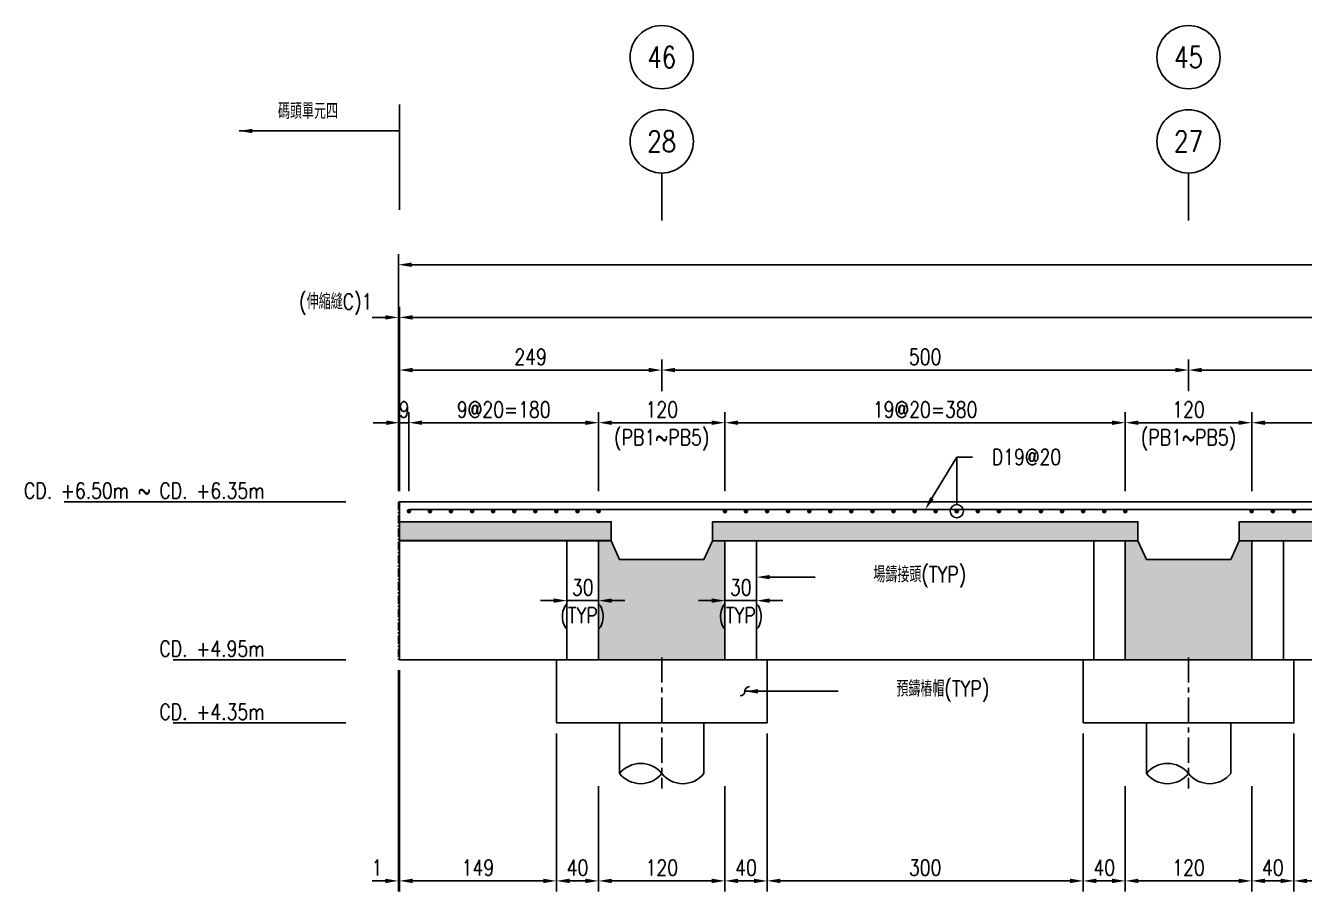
# Model space of a CAD drawing. Extents: x -791 to 13121, y -31587 to 2944.
# Drawn here: x 7873 to 9087, y -15995 to -15173 of the extents above; entities that cross this region are included whole.
import ezdxf
from ezdxf import colors
from ezdxf.entities.mleader import LeaderData, LeaderLine
from ezdxf.enums import TextEntityAlignment as Align
from ezdxf.math import Vec2, Vec3

# ---------------------------------------------------------------- set-up
doc = ezdxf.new("R2010")
doc.units = 0
doc.header["$LTSCALE"] = 0.05
doc.linetypes.add('CENTER', pattern=[50.8, 31.75, -6.35, 6.35, -6.35])
doc.layers.get('0').update_dxf_attribs({"linetype": 'CONTINUOUS'})
doc.layers.get('Defpoints').update_dxf_attribs({"linetype": 'CONTINUOUS'})
for name, color, linetype in [('HB_0', 7, 'CONTINUOUS'), ('HB_DIM', 1, 'CONTINUOUS'), ('HB_ReBar', 3, 'CONTINUOUS'), ('HB_SYMBOLS', 7, 'CONTINUOUS'), ('底圖', 7, 'CONTINUOUS'), ('預鑄梁', 4, 'CONTINUOUS'), ('預鑄版_HATCH', 253, 'CONTINUOUS')]:
    doc.layers.add(name, color=color, linetype=linetype)
doc.styles.get("Standard").update_dxf_attribs({"font": 'ROMANS.shx', "width": 0.8, "bigfont": 'lchinap.shx'})
doc.dimstyles.new('50cm', dxfattribs={"dimscale": 5, "dimtxt": 3, "dimasz": 2.5, "dimexe": 2, "dimexo": 2, "dimgap": 1, "dimtad": 1, "dimdsep": 46, "dimtxsty": 'Standard', "dimcen": 0, "dimclrt": 2, "dimadec": 0, "dimazin": 0, "dimtfac": 1, "dimtix": 1, "dimtmove": 2, "dimatfit": 3, "dimfxl": 0, "dimtolj": 1, "dimtzin": 0, "dimarcsym": 0})

# ---------------------------------------------------------------- blocks, each defined once
blk = doc.blocks.new('_None')
blk = doc.blocks.new('*D2001')
at = {"layer": 'Defpoints', "color": 0}
for p in [(0, 325), (-1999, 150), (0, 150)]:
    blk.add_point(p, dxfattribs=at)
at = {"layer": 'HB_DIM', "color": 0, "lineweight": -2}
for p, q in [((-1999, 160), (-1999, 335)), ((-1986.5, 325), (-12.5, 325))]:
    blk.add_line(p, q, dxfattribs=at)
at = {"layer": 'HB_DIM', "color": 0}
for points in [[(-1986.5, 327.1), (-1986.5, 322.9), (-1999, 325)], [(-12.5, 327.1), (-12.5, 322.9), (0, 325)]]:
    blk.add_solid(points, dxfattribs=at)
at = {"layer": 'HB_DIM', "color": 2, "insert": (-770, 337.5), "char_height": 15, "attachment_point": 5}
blk.add_mtext('\\A1;4498', dxfattribs=at)
blk = doc.blocks.new('*D2002')
at = {"layer": 'Defpoints', "color": 0}
for p in [(0, 375), (-2000, 150), (0, 150)]:
    blk.add_point(p, dxfattribs=at)
at = {"layer": 'HB_DIM', "color": 0, "lineweight": -2}
for p, q in [((-2000, 160), (-2000, 385)), ((-1987.5, 375), (-12.5, 375))]:
    blk.add_line(p, q, dxfattribs=at)
at = {"layer": 'HB_DIM', "color": 0}
for points in [[(-1987.5, 377.1), (-1987.5, 372.9), (-2000, 375)], [(-12.5, 377.1), (-12.5, 372.9), (0, 375)]]:
    blk.add_solid(points, dxfattribs=at)
at = {"layer": 'HB_DIM', "color": 2, "insert": (-769.5, 387.5), "char_height": 15, "attachment_point": 5}
blk.add_mtext('\\A1;4500', dxfattribs=at)
blk = doc.blocks.new('*D2003')
at = {"layer": 'Defpoints', "color": 0}
for p in [(-2000, 325), (-2000, 150), (-1999, 150)]:
    blk.add_point(p, dxfattribs=at)
at = {"layer": 'HB_DIM', "color": 0, "lineweight": -2}
for p, q in [((-2000, 160), (-2000, 335)), ((-1999, 160), (-1999, 335)), ((-2012.5, 325), (-2025, 325)), ((-1999, 325), (-2000, 325)), ((-1986.5, 325), (-1974, 325))]:
    blk.add_line(p, q, dxfattribs=at)
at = {"layer": 'HB_DIM', "color": 0}
for points in [[(-2012.5, 327.1), (-2012.5, 322.9), (-2000, 325)], [(-1986.5, 327.1), (-1986.5, 322.9), (-1999, 325)]]:
    blk.add_solid(points, dxfattribs=at)
at = {"layer": 'HB_DIM', "color": 2, "insert": (-2059.4, 337.5), "char_height": 15, "attachment_point": 5}
blk.add_mtext('\\A1;(伸縮縫C)1', dxfattribs=at)
blk = doc.blocks.new('*D2004')
at = {"layer": 'Defpoints', "color": 0}
for p in [(-1810, 225), (-1990, 150), (-1810, 150)]:
    blk.add_point(p, dxfattribs=at)
at = {"layer": 'HB_DIM', "color": 0, "lineweight": -2}
for p, q in [((-1990, 160), (-1990, 235)), ((-1810, 160), (-1810, 235)), ((-1977.5, 225), (-1822.5, 225))]:
    blk.add_line(p, q, dxfattribs=at)
at = {"layer": 'HB_DIM', "color": 0}
for points in [[(-1977.5, 227.1), (-1977.5, 222.9), (-1990, 225)], [(-1822.5, 227.1), (-1822.5, 222.9), (-1810, 225)]]:
    blk.add_solid(points, dxfattribs=at)
at = {"layer": 'HB_DIM', "color": 2, "insert": (-1900, 237.5), "char_height": 15, "attachment_point": 5}
blk.add_mtext('\\A1;9@20=180', dxfattribs=at)
blk = doc.blocks.new('預鑄樁帽2x2')
at = {"layer": 'HB_0'}
blk.add_lwpolyline([(-100, 0), (100, 0), (100, 60), (-100, 60)], close=True, dxfattribs=at)
blk = doc.blocks.new('PB2')
at = {"layer": 'HB_0'}
h = blk.add_hatch(color=253, dxfattribs=at)
h.dxf.hatch_style = 1
h.paths.add_polyline_path([(0, 0), (0, 113), (12, 113), (20, 95), (100, 95), (108, 113), (120, 113), (120, 0)])
at = {"layer": '預鑄梁'}
blk.add_lwpolyline([(0, 0), (0, 113), (12, 113), (20, 95), (100, 95), (108, 113), (120, 113), (120, 0), (0, 0)], dxfattribs=at)
blk = doc.blocks.new('PS57')
at = {"layer": '預鑄版_HATCH', "linetype": 'Continuous'}
h = blk.add_hatch(color=256, dxfattribs=at)
h.dxf.hatch_style = 2
h.paths.add_polyline_path([(0, 18), (404, 18), (404, 0), (0, 0)])
at = {"layer": 'HB_0', "color": 7, "linetype": 'Continuous'}
blk.add_lwpolyline([(0, 18), (404, 18), (404, 0), (0, 0)], close=True, dxfattribs=at)
blk = doc.blocks.new('gr_t')
at = {"layer": 'HB_SYMBOLS', "color": 4, "linetype": 'Continuous'}
blk.add_line((0, -6), (0, -15), dxfattribs=at)
blk.add_circle((0, 0), 6, dxfattribs=at)
at = {"layer": 'HB_SYMBOLS', "color": 4, "linetype": 'Continuous', "width": 0.8}
blk.add_attdef('A', text='', height=4.5, dxfattribs=at).set_placement((0, 0), align=Align.MIDDLE)
blk = doc.blocks.new('*D2006')
at = {"layer": 'Defpoints', "color": 0}
for p in [(-810, 225), (-1190, 150), (-810, 150)]:
    blk.add_point(p, dxfattribs=at)
at = {"layer": 'HB_DIM', "color": 0, "lineweight": -2}
for p, q in [((-1190, 160), (-1190, 235)), ((-810, 160), (-810, 235)), ((-1177.5, 225), (-822.5, 225))]:
    blk.add_line(p, q, dxfattribs=at)
at = {"layer": 'HB_DIM', "color": 0}
for points in [[(-1177.5, 227.1), (-1177.5, 222.9), (-1190, 225)], [(-822.5, 227.1), (-822.5, 222.9), (-810, 225)]]:
    blk.add_solid(points, dxfattribs=at)
at = {"layer": 'HB_DIM', "color": 2, "insert": (-1000, 237.5), "char_height": 15, "attachment_point": 5}
blk.add_mtext('\\A1;19@20=380', dxfattribs=at)
blk = doc.blocks.new('*D2007')
at = {"layer": 'Defpoints', "color": 0}
for p in [(-1310, 225), (-1690, 150), (-1310, 150)]:
    blk.add_point(p, dxfattribs=at)
at = {"layer": 'HB_DIM', "color": 0, "lineweight": -2}
for p, q in [((-1690, 160), (-1690, 235)), ((-1310, 160), (-1310, 235)), ((-1677.5, 225), (-1322.5, 225))]:
    blk.add_line(p, q, dxfattribs=at)
at = {"layer": 'HB_DIM', "color": 0}
for points in [[(-1677.5, 227.1), (-1677.5, 222.9), (-1690, 225)], [(-1322.5, 227.1), (-1322.5, 222.9), (-1310, 225)]]:
    blk.add_solid(points, dxfattribs=at)
at = {"layer": 'HB_DIM', "color": 2, "insert": (-1500, 237.5), "char_height": 15, "attachment_point": 5}
blk.add_mtext('\\A1;19@20=380', dxfattribs=at)
blk = doc.blocks.new('*D2008')
at = {"layer": 'Defpoints', "color": 0}
for p in [(-1999, 225), (-1999, 150), (-1990, 150)]:
    blk.add_point(p, dxfattribs=at)
at = {"layer": 'HB_DIM', "color": 0, "lineweight": -2}
for p, q in [((-1999, 160), (-1999, 235)), ((-1990, 160), (-1990, 235)), ((-2011.5, 225), (-2024, 225)), ((-1990, 225), (-1999, 225)), ((-1977.5, 225), (-1965, 225))]:
    blk.add_line(p, q, dxfattribs=at)
at = {"layer": 'HB_DIM', "color": 0}
for points in [[(-2011.5, 227.1), (-2011.5, 222.9), (-1999, 225)], [(-1977.5, 227.1), (-1977.5, 222.9), (-1990, 225)]]:
    blk.add_solid(points, dxfattribs=at)
at = {"layer": 'HB_DIM', "color": 2, "insert": (-1994.5, 237.5), "char_height": 15, "attachment_point": 5}
blk.add_mtext('\\A1;9', dxfattribs=at)
blk = doc.blocks.new('PS7a')
at = {"layer": '預鑄版_HATCH', "linetype": 'Continuous'}
h = blk.add_hatch(color=256, dxfattribs=at)
h.dxf.hatch_style = 2
h.paths.add_polyline_path([(23601.6, 1829.4), (23802.6, 1829.4), (23802.6, 1811.4), (23601.6, 1811.4)])
at = {"layer": 'HB_0', "color": 7, "linetype": 'Continuous'}
blk.add_lwpolyline([(23601.6, 1829.4), (23802.6, 1829.4), (23802.6, 1811.4), (23601.6, 1811.4)], close=True, dxfattribs=at)
blk = doc.blocks.new('ReBarPoint')
at = {"layer": 'HB_0'}
h = blk.add_hatch(color=0, dxfattribs=at)
h.dxf.hatch_style = 1
edge = h.paths.add_edge_path()
edge.add_arc((0, 0), 1.5, 0, 360)
at = {"layer": 'HB_ReBar', "color": 0}
blk.add_circle((0, 0), 1.5, dxfattribs=at)
blk = doc.blocks.new('*D2009')
at = {"layer": 'Defpoints', "color": 0}
for p in [(-1810, 56.1), (-1840, 0), (-1810, 0)]:
    blk.add_point(p, dxfattribs=at)
at = {"layer": 'HB_DIM', "color": 0, "lineweight": -2}
for p, q in [((-1840, 10), (-1840, 66.1)), ((-1810, 10), (-1810, 66.1)), ((-1852.5, 56.1), (-1865, 56.1)), ((-1840, 56.1), (-1810, 56.1)), ((-1797.5, 56.1), (-1785, 56.1))]:
    blk.add_line(p, q, dxfattribs=at)
at = {"layer": 'HB_DIM', "color": 0}
for points in [[(-1852.5, 58.2), (-1852.5, 54), (-1840, 56.1)], [(-1797.5, 58.2), (-1797.5, 54), (-1810, 56.1)]]:
    blk.add_solid(points, dxfattribs=at)
at = {"layer": 'HB_DIM', "color": 2, "char_height": 15, "attachment_point": 5}
for s, insert in [('\\A1;30', (-1825, 68.6)), ('\\A1;(TYP)', (-1825, 39.6))]:
    blk.add_mtext(s, dxfattribs=dict(at, insert=insert))
blk = doc.blocks.new('*D2010')
at = {"layer": 'Defpoints', "color": 0}
for p in [(-1660, 56.1), (-1660, 0), (-1690, 0)]:
    blk.add_point(p, dxfattribs=at)
at = {"layer": 'HB_DIM', "color": 0, "lineweight": -2}
for p, q in [((-1690, 10), (-1690, 66.1)), ((-1660, 10), (-1660, 66.1)), ((-1702.5, 56.1), (-1715, 56.1)), ((-1690, 56.1), (-1660, 56.1)), ((-1647.5, 56.1), (-1635, 56.1))]:
    blk.add_line(p, q, dxfattribs=at)
at = {"layer": 'HB_DIM', "color": 0}
for points in [[(-1702.5, 58.2), (-1702.5, 54), (-1690, 56.1)], [(-1647.5, 58.2), (-1647.5, 54), (-1660, 56.1)]]:
    blk.add_solid(points, dxfattribs=at)
at = {"layer": 'HB_DIM', "color": 2, "char_height": 15, "attachment_point": 5}
for s, insert in [('\\A1;30', (-1675, 68.6)), ('\\A1;(TYP)', (-1675, 39.6))]:
    blk.add_mtext(s, dxfattribs=dict(at, insert=insert))
blk = doc.blocks.new('*D2011')
at = {"layer": 'Defpoints', "color": 0}
for p in [(-850, -60), (-1150, -110), (-850, -210)]:
    blk.add_point(p, dxfattribs=at)
at = {"layer": 'HB_DIM', "color": 0, "lineweight": -2}
for p, q in [((-850, -70), (-850, -220)), ((-1150, -120), (-1150, -220)), ((-1137.5, -210), (-862.5, -210))]:
    blk.add_line(p, q, dxfattribs=at)
at = {"layer": 'HB_DIM', "color": 0}
for points in [[(-1137.5, -207.9), (-1137.5, -212.1), (-1150, -210)], [(-862.5, -207.9), (-862.5, -212.1), (-850, -210)]]:
    blk.add_solid(points, dxfattribs=at)
at = {"layer": 'HB_DIM', "color": 2, "insert": (-1000, -197.5), "char_height": 15, "attachment_point": 5}
blk.add_mtext('\\A1;300', dxfattribs=at)
blk = doc.blocks.new('*D2012')
at = {"layer": 'Defpoints', "color": 0}
for p in [(-1310, -110), (-1190, -110), (-1190, -210)]:
    blk.add_point(p, dxfattribs=at)
at = {"layer": 'HB_DIM', "color": 0, "lineweight": -2}
for p, q in [((-1310, -120), (-1310, -220)), ((-1190, -120), (-1190, -220)), ((-1297.5, -210), (-1202.5, -210))]:
    blk.add_line(p, q, dxfattribs=at)
at = {"layer": 'HB_DIM', "color": 0}
for points in [[(-1297.5, -207.9), (-1297.5, -212.1), (-1310, -210)], [(-1202.5, -207.9), (-1202.5, -212.1), (-1190, -210)]]:
    blk.add_solid(points, dxfattribs=at)
at = {"layer": 'HB_DIM', "color": 2, "insert": (-1250, -197.5), "char_height": 15, "attachment_point": 5}
blk.add_mtext('\\A1;120', dxfattribs=at)
blk = doc.blocks.new('*D2013')
at = {"layer": 'Defpoints', "color": 0}
for p in [(-1150, -60), (-1190, -110), (-1190, -210)]:
    blk.add_point(p, dxfattribs=at)
at = {"layer": 'HB_DIM', "color": 0, "lineweight": -2}
for p, q in [((-1150, -70), (-1150, -220)), ((-1190, -120), (-1190, -220)), ((-1162.5, -210), (-1177.5, -210))]:
    blk.add_line(p, q, dxfattribs=at)
at = {"layer": 'HB_DIM', "color": 0}
for points in [[(-1177.5, -207.9), (-1177.5, -212.1), (-1190, -210)], [(-1162.5, -207.9), (-1162.5, -212.1), (-1150, -210)]]:
    blk.add_solid(points, dxfattribs=at)
at = {"layer": 'HB_DIM', "color": 2, "insert": (-1170, -197.5), "char_height": 15, "attachment_point": 5}
blk.add_mtext('\\A1;40', dxfattribs=at)
blk = doc.blocks.new('*D2014')
at = {"layer": 'Defpoints', "color": 0}
for p in [(-1650, -60), (-1350, -60), (-1350, -210)]:
    blk.add_point(p, dxfattribs=at)
at = {"layer": 'HB_DIM', "color": 0, "lineweight": -2}
for p, q in [((-1650, -70), (-1650, -220)), ((-1350, -70), (-1350, -220)), ((-1637.5, -210), (-1362.5, -210))]:
    blk.add_line(p, q, dxfattribs=at)
at = {"layer": 'HB_DIM', "color": 0}
for points in [[(-1637.5, -207.9), (-1637.5, -212.1), (-1650, -210)], [(-1362.5, -207.9), (-1362.5, -212.1), (-1350, -210)]]:
    blk.add_solid(points, dxfattribs=at)
at = {"layer": 'HB_DIM', "color": 2, "insert": (-1500, -197.5), "char_height": 15, "attachment_point": 5}
blk.add_mtext('\\A1;300', dxfattribs=at)
blk = doc.blocks.new('*D2015')
at = {"layer": 'Defpoints', "color": 0}
for p in [(-1350, -60), (-1310, -110), (-1350, -210)]:
    blk.add_point(p, dxfattribs=at)
at = {"layer": 'HB_DIM', "color": 0, "lineweight": -2}
for p, q in [((-1350, -70), (-1350, -220)), ((-1310, -120), (-1310, -220)), ((-1322.5, -210), (-1337.5, -210))]:
    blk.add_line(p, q, dxfattribs=at)
at = {"layer": 'HB_DIM', "color": 0}
for points in [[(-1337.5, -207.9), (-1337.5, -212.1), (-1350, -210)], [(-1322.5, -207.9), (-1322.5, -212.1), (-1310, -210)]]:
    blk.add_solid(points, dxfattribs=at)
at = {"layer": 'HB_DIM', "color": 2, "insert": (-1330, -197.5), "char_height": 15, "attachment_point": 5}
blk.add_mtext('\\A1;40', dxfattribs=at)
blk = doc.blocks.new('*D2016')
at = {"layer": 'Defpoints', "color": 0}
for p in [(-1810, -110), (-1690, -110), (-1690, -210)]:
    blk.add_point(p, dxfattribs=at)
at = {"layer": 'HB_DIM', "color": 0, "lineweight": -2}
for p, q in [((-1810, -120), (-1810, -220)), ((-1690, -120), (-1690, -220)), ((-1797.5, -210), (-1702.5, -210))]:
    blk.add_line(p, q, dxfattribs=at)
at = {"layer": 'HB_DIM', "color": 0}
for points in [[(-1797.5, -207.9), (-1797.5, -212.1), (-1810, -210)], [(-1702.5, -207.9), (-1702.5, -212.1), (-1690, -210)]]:
    blk.add_solid(points, dxfattribs=at)
at = {"layer": 'HB_DIM', "color": 2, "insert": (-1750, -197.5), "char_height": 15, "attachment_point": 5}
blk.add_mtext('\\A1;120', dxfattribs=at)
blk = doc.blocks.new('*D2017')
at = {"layer": 'Defpoints', "color": 0}
for p in [(-1690, -110), (-1650, -110), (-1690, -210)]:
    blk.add_point(p, dxfattribs=at)
at = {"layer": 'HB_DIM', "color": 0, "lineweight": -2}
for p, q in [((-1690, -120), (-1690, -220)), ((-1650, -120), (-1650, -220)), ((-1662.5, -210), (-1677.5, -210))]:
    blk.add_line(p, q, dxfattribs=at)
at = {"layer": 'HB_DIM', "color": 0}
for points in [[(-1677.5, -207.9), (-1677.5, -212.1), (-1690, -210)], [(-1662.5, -207.9), (-1662.5, -212.1), (-1650, -210)]]:
    blk.add_solid(points, dxfattribs=at)
at = {"layer": 'HB_DIM', "color": 2, "insert": (-1670, -197.5), "char_height": 15, "attachment_point": 5}
blk.add_mtext('\\A1;40', dxfattribs=at)
blk = doc.blocks.new('*D2018')
at = {"layer": 'Defpoints', "color": 0}
for p in [(-1999, 0), (-1850, -60), (-1850, -210)]:
    blk.add_point(p, dxfattribs=at)
at = {"layer": 'HB_DIM', "color": 0, "lineweight": -2}
for p, q in [((-1999, -10), (-1999, -220)), ((-1850, -70), (-1850, -220)), ((-1986.5, -210), (-1862.5, -210))]:
    blk.add_line(p, q, dxfattribs=at)
at = {"layer": 'HB_DIM', "color": 0}
for points in [[(-1986.5, -207.9), (-1986.5, -212.1), (-1999, -210)], [(-1862.5, -207.9), (-1862.5, -212.1), (-1850, -210)]]:
    blk.add_solid(points, dxfattribs=at)
at = {"layer": 'HB_DIM', "color": 2, "insert": (-1924.5, -197.5), "char_height": 15, "attachment_point": 5}
blk.add_mtext('\\A1;149', dxfattribs=at)
blk = doc.blocks.new('*D2019')
at = {"layer": 'Defpoints', "color": 0}
for p in [(-1850, -60), (-1810, -110), (-1850, -210)]:
    blk.add_point(p, dxfattribs=at)
at = {"layer": 'HB_DIM', "color": 0, "lineweight": -2}
for p, q in [((-1850, -70), (-1850, -220)), ((-1810, -120), (-1810, -220)), ((-1822.5, -210), (-1837.5, -210))]:
    blk.add_line(p, q, dxfattribs=at)
at = {"layer": 'HB_DIM', "color": 0}
for points in [[(-1837.5, -207.9), (-1837.5, -212.1), (-1850, -210)], [(-1822.5, -207.9), (-1822.5, -212.1), (-1810, -210)]]:
    blk.add_solid(points, dxfattribs=at)
at = {"layer": 'HB_DIM', "color": 2, "insert": (-1830, -197.5), "char_height": 15, "attachment_point": 5}
blk.add_mtext('\\A1;40', dxfattribs=at)
blk = doc.blocks.new('*D2020')
at = {"layer": 'Defpoints', "color": 0}
for p in [(-2000, 0), (-1999, 0), (-2000, -210)]:
    blk.add_point(p, dxfattribs=at)
at = {"layer": 'HB_DIM', "color": 0, "lineweight": -2}
for p, q in [((-2000, -10), (-2000, -220)), ((-1999, -10), (-1999, -220)), ((-2012.5, -210), (-2025, -210)), ((-1999, -210), (-2000, -210)), ((-1986.5, -210), (-1974, -210))]:
    blk.add_line(p, q, dxfattribs=at)
at = {"layer": 'HB_DIM', "color": 0}
for points in [[(-2012.5, -207.9), (-2012.5, -212.1), (-2000, -210)], [(-1986.5, -207.9), (-1986.5, -212.1), (-1999, -210)]]:
    blk.add_solid(points, dxfattribs=at)
at = {"layer": 'HB_DIM', "color": 2, "insert": (-2020.3, -197.5), "char_height": 15, "attachment_point": 5}
blk.add_mtext('\\A1;1', dxfattribs=at)
blk = doc.blocks.new('_DotBlank')
at = {"color": 0, "linetype": 'ByBlock', "lineweight": -2}
blk.add_line((-0.5, 0), (-1, 0), dxfattribs=at)
blk.add_circle((0, 0), 0.5, dxfattribs=at)
blk = doc.blocks.new('*D2030')
at = {"layer": 'Defpoints', "color": 0}
for p in [(-1750, 275), (-1750, 245), (-1999, 150)]:
    blk.add_point(p, dxfattribs=at)
at = {"layer": 'HB_DIM', "color": 0, "lineweight": -2}
for p, q in [((-1999, 160), (-1999, 285)), ((-1750, 255), (-1750, 285)), ((-1986.5, 275), (-1762.5, 275))]:
    blk.add_line(p, q, dxfattribs=at)
at = {"layer": 'HB_DIM', "color": 0}
for points in [[(-1986.5, 277.1), (-1986.5, 272.9), (-1999, 275)], [(-1762.5, 277.1), (-1762.5, 272.9), (-1750, 275)]]:
    blk.add_solid(points, dxfattribs=at)
at = {"layer": 'HB_DIM', "color": 2, "insert": (-1874.5, 287.5), "char_height": 15, "attachment_point": 5}
blk.add_mtext('\\A1;249', dxfattribs=at)
blk = doc.blocks.new('*D2032')
at = {"layer": 'Defpoints', "color": 0}
for p in [(-1250, 275), (-1250, 245), (-750, 245)]:
    blk.add_point(p, dxfattribs=at)
at = {"layer": 'HB_DIM', "color": 0, "lineweight": -2}
for p, q in [((-1250, 255), (-1250, 285)), ((-750, 255), (-750, 285)), ((-762.5, 275), (-1237.5, 275))]:
    blk.add_line(p, q, dxfattribs=at)
at = {"layer": 'HB_DIM', "color": 0}
for points in [[(-1237.5, 277.1), (-1237.5, 272.9), (-1250, 275)], [(-762.5, 277.1), (-762.5, 272.9), (-750, 275)]]:
    blk.add_solid(points, dxfattribs=at)
at = {"layer": 'HB_DIM', "color": 2, "insert": (-1000, 287.5), "char_height": 15, "attachment_point": 5}
blk.add_mtext('\\A1;500', dxfattribs=at)
blk = doc.blocks.new('*D2033')
at = {"layer": 'Defpoints', "color": 0}
for p in [(-1750, 275), (-1750, 245), (-1250, 245)]:
    blk.add_point(p, dxfattribs=at)
at = {"layer": 'HB_DIM', "color": 0, "lineweight": -2}
for p, q in [((-1750, 255), (-1750, 285)), ((-1250, 255), (-1250, 285)), ((-1262.5, 275), (-1737.5, 275))]:
    blk.add_line(p, q, dxfattribs=at)
at = {"layer": 'HB_DIM', "color": 0}
for points in [[(-1737.5, 277.1), (-1737.5, 272.9), (-1750, 275)], [(-1262.5, 277.1), (-1262.5, 272.9), (-1250, 275)]]:
    blk.add_solid(points, dxfattribs=at)
at = {"layer": 'HB_DIM', "color": 2, "insert": (-1500, 287.5), "char_height": 15, "attachment_point": 5}
blk.add_mtext('\\A1;500', dxfattribs=at)
blk = doc.blocks.new('*D2035')
at = {"layer": 'Defpoints', "color": 0}
for p in [(-1810, 225), (-1810, 150), (-1690, 150)]:
    blk.add_point(p, dxfattribs=at)
at = {"layer": 'HB_DIM', "color": 0, "lineweight": -2}
for p, q in [((-1810, 160), (-1810, 235)), ((-1690, 160), (-1690, 235)), ((-1702.5, 225), (-1797.5, 225))]:
    blk.add_line(p, q, dxfattribs=at)
at = {"layer": 'HB_DIM', "color": 0}
for points in [[(-1797.5, 227.1), (-1797.5, 222.9), (-1810, 225)], [(-1702.5, 227.1), (-1702.5, 222.9), (-1690, 225)]]:
    blk.add_solid(points, dxfattribs=at)
at = {"layer": 'HB_DIM', "color": 2, "char_height": 15, "attachment_point": 5}
for s, insert in [('\\A1;120', (-1750, 237.5)), ('\\A1;(PB1~PB5)', (-1750, 208.6))]:
    blk.add_mtext(s, dxfattribs=dict(at, insert=insert))
blk = doc.blocks.new('*D2036')
at = {"layer": 'Defpoints', "color": 0}
for p in [(-1310, 225), (-1310, 150), (-1190, 150)]:
    blk.add_point(p, dxfattribs=at)
at = {"layer": 'HB_DIM', "color": 0, "lineweight": -2}
for p, q in [((-1310, 160), (-1310, 235)), ((-1190, 160), (-1190, 235)), ((-1202.5, 225), (-1297.5, 225))]:
    blk.add_line(p, q, dxfattribs=at)
at = {"layer": 'HB_DIM', "color": 0}
for points in [[(-1297.5, 227.1), (-1297.5, 222.9), (-1310, 225)], [(-1202.5, 227.1), (-1202.5, 222.9), (-1190, 225)]]:
    blk.add_solid(points, dxfattribs=at)
at = {"layer": 'HB_DIM', "color": 2, "char_height": 15, "attachment_point": 5}
for s, insert in [('\\A1;120', (-1250, 237.5)), ('\\A1;(PB1~PB5)', (-1250, 208.6))]:
    blk.add_mtext(s, dxfattribs=dict(at, insert=insert))
blk = doc.blocks.new('80cm直樁')
at = {"layer": 'HB_0', "linetype": 'Continuous'}
for p, q in [((-40, -48.1), (-40, 0)), ((40, -48.1), (40, 0))]:
    blk.add_line(p, q, dxfattribs=at)
for points in [[(-40, -48.1, -0.48), (0, -48.1, 0.48), (40, -48.1, 0.48)], [(-40, -48.1, 0.48), (0, -48.1, 0.48)]]:
    blk.add_lwpolyline(points, format="xyb", dxfattribs=at)
at = {"layer": 'HB_DIM', "color": 1, "linetype": 'CENTER', "ltscale": 15}
blk.add_line((0, 62.2), (0, -62.2), dxfattribs=at)
blk = doc.blocks.new('gr_t2')
at = {"layer": 'HB_SYMBOLS', "color": 4, "linetype": 'Continuous'}
blk.add_circle((714.5, -11241), 30, dxfattribs=at)
at = {"layer": 'HB_SYMBOLS', "color": 4, "linetype": 'Continuous', "width": 0.8}
blk.add_attdef('A', text='', height=22.5, dxfattribs=at).set_placement((714.5, -11241), align=Align.MIDDLE)
blk = doc.blocks.new('斷面圖K左')
at = {"layer": 'HB_0', "color": 1, "linetype": 'CENTER', "ltscale": 5}
blk.add_line((-2000, 150), (-2000, 0), dxfattribs=at)
at = {"layer": 'HB_0', "color": 252}
for p, q in [((-1840, 113), (-1840, 0)), ((-1660, 113), (-1660, 0)), ((-1340, 113), (-1340, 0)), ((-1160, 113), (-1160, 0))]:
    blk.add_line(p, q, dxfattribs=at)
at = {"layer": 'HB_0', "color": 4}
blk.add_lwpolyline([(0, 150), (-1999, 150), (-1999, 113), (-1810, 113), (-1810, 0), (-1690, 0), (-1690, 113), (-1310, 113), (-1310, 0), (-1190, 0), (-1190, 113), (-810, 113), (-810, 0), (-690, 0), (-690, 113), (-310, 113), (-310, 0), (-190, 0), (-190, 113), (0, 113), (0, 113), (0, 113), (0, 113), (0, 113)], dxfattribs=at)
at = {"layer": 'HB_0'}
blk.add_lwpolyline([(0, 0), (-1999, 0), (-1999, 114)], dxfattribs=at)
at = {"layer": 'HB_DIM'}
blk.add_line((-1999, 426.993), (-1999, 526.993), dxfattribs=at)
at = {"layer": 'HB_ReBar'}
blk.add_lwpolyline([(0, 142.5), (-1989, 142.5)], dxfattribs=at)
at = {"layer": 'HB_0', "color": 3}
ref = blk.add_blockref('gr_t2', (-2464.545, 11813.059), dxfattribs=at)
ref.add_attrib('A', '46', dxfattribs={"layer": 'HB_SYMBOLS', "color": 4, "linetype": 'Continuous', "height": 20, "width": 0.8}).set_placement((-1750, 572.059), align=Align.MIDDLE)
ref = blk.add_blockref('gr_t2', (-1964.545, 11813.059), dxfattribs=at)
ref.add_attrib('A', '45', dxfattribs={"layer": 'HB_SYMBOLS', "color": 4, "linetype": 'Continuous', "height": 20, "width": 0.8}).set_placement((-1250, 572.059), align=Align.MIDDLE)
at = {"layer": 'HB_0'}
for name, p in [('PS7a', (-25600.607, -1698.38)), ('PS57', (-1702, 113)), ('PS57', (-1202, 113)), ('PB2', (-1810, 0)), ('PB2', (-1310, 0)), ('80cm直樁', (-1750, -60)), ('80cm直樁', (-1250, -60)), ('預鑄樁帽2x2', (-1750, -60)), ('預鑄樁帽2x2', (-1250, -60))]:
    blk.add_blockref(name, p, dxfattribs=at)
at = {"layer": 'HB_ReBar'}
for p in [(-1990, 141), (-1970, 141), (-1950, 141), (-1930, 141), (-1910, 141), (-1890, 141), (-1870, 141), (-1850, 141), (-1830, 141), (-1810, 141), (-1690, 141), (-1670, 141), (-1650, 141), (-1630, 141), (-1610, 141), (-1590, 141), (-1570, 141), (-1550, 141), (-1530, 141), (-1510, 141), (-1490, 141), (-1470, 141), (-1450, 141), (-1430, 141), (-1410, 141), (-1390, 141), (-1370, 141), (-1350, 141), (-1330, 141), (-1310, 141), (-1190, 141), (-1170, 141), (-1150, 141)]:
    blk.add_blockref('ReBarPoint', p, dxfattribs=at)
at = {"layer": '底圖'}
ref = blk.add_blockref('gr_t', (-1750, 492.059), dxfattribs=dict(at, xscale=5, yscale=5, zscale=5))
ref.add_attrib('A', '28', dxfattribs={"layer": 'HB_SYMBOLS', "color": 4, "linetype": 'Continuous', "height": 20, "width": 0.8}).set_placement((-1750, 492.059), align=Align.MIDDLE)
ref = blk.add_blockref('gr_t', (-1250, 492.059), dxfattribs=dict(at, xscale=5, yscale=5, zscale=5))
ref.add_attrib('A', '27', dxfattribs={"layer": 'HB_SYMBOLS', "color": 4, "linetype": 'Continuous', "height": 20, "width": 0.8}).set_placement((-1250, 492.059), align=Align.MIDDLE)
at = {"layer": 'HB_DIM', "color": 2, "insert": (-2114.317, 528.401), "char_height": 15, "attachment_point": 1}
blk.add_mtext('碼頭單元四 ', dxfattribs=at)
at = {"layer": 'HB_DIM'}
for base, p1, text, picture, middle in [((0, 375), (-2000, 150), '4500', '*D2002', (-769.52, 387.5)), ((0, 325), (-1999, 150), '4498', '*D2001', (-770.02, 337.5))]:
    dim = blk.add_linear_dim(base=base, p1=p1, p2=(0, 150), text=text, dimstyle='50cm', override={"dimse2": 1}, dxfattribs=at)
    dim.commit()
    dim.dimension.update_dxf_attribs({"geometry": picture, "text_midpoint": middle, "dimtype": 160})
dim = blk.add_linear_dim(base=(-2000, 325), p1=(-1999, 150), p2=(-2000, 150), text='(伸縮縫C)<>', dimstyle='50cm', dxfattribs=at)
dim.commit()
dim.dimension.update_dxf_attribs({"geometry": '*D2003', "text_midpoint": (-2059.435, 337.5), "dimtype": 160})
for base, p1, p2, picture, middle in [((-1750, 275), (-1999, 150), (-1750, 245), '*D2030', (-1874.5, 287.5)), ((-1750, 275), (-1250, 245), (-1750, 245), '*D2033', (-1500, 287.5)), ((-1250, 275), (-750, 245), (-1250, 245), '*D2032', (-1000, 287.5)), ((-1999, 225), (-1990, 150), (-1999, 150), '*D2008', (-1994.5, 237.5)), ((-1850, -210), (-1999, 0), (-1850, -60), '*D2018', (-1924.5, -197.5)), ((-1850, -210), (-1810, -110), (-1850, -60), '*D2019', (-1830, -197.5)), ((-1350, -210), (-1650, -60), (-1350, -60), '*D2014', (-1500, -197.5)), ((-1350, -210), (-1310, -110), (-1350, -60), '*D2015', (-1330, -197.5)), ((-1190, -210), (-1150, -60), (-1190, -110), '*D2013', (-1170, -197.5)), ((-850, -210), (-1150, -110), (-850, -60), '*D2011', (-1000, -197.5)), ((-1690, -210), (-1810, -110), (-1690, -110), '*D2016', (-1750, -197.5)), ((-1690, -210), (-1650, -110), (-1690, -110), '*D2017', (-1670, -197.5)), ((-1190, -210), (-1310, -110), (-1190, -110), '*D2012', (-1250, -197.5))]:
    dim = blk.add_linear_dim(base=base, p1=p1, p2=p2, dimstyle='50cm', dxfattribs=at)
    dim.commit()
    dim.dimension.update_dxf_attribs({"geometry": picture, "text_midpoint": middle})
for base, p1, p2, text, picture, middle in [((-1810, 225), (-1990, 150), (-1810, 150), '9@20=<>', '*D2004', (-1900, 237.5)), ((-1310, 225), (-1690, 150), (-1310, 150), '19@20=<>', '*D2007', (-1500, 237.5)), ((-810, 225), (-1190, 150), (-810, 150), '19@20=<>', '*D2006', (-1000, 237.5)), ((-1810, 56.078), (-1840, 0), (-1810, 0), '<>\\X(TYP)', '*D2009', (-1825, 56.078)), ((-1660, 56.078), (-1690, 0), (-1660, 0), '<>\\X(TYP)', '*D2010', (-1675, 56.078))]:
    dim = blk.add_linear_dim(base=base, p1=p1, p2=p2, text=text, dimstyle='50cm', dxfattribs=at)
    dim.commit()
    dim.dimension.update_dxf_attribs({"geometry": picture, "text_midpoint": middle})
for base, p1, p2, picture, middle in [((-1810, 225), (-1690, 150), (-1810, 150), '*D2035', (-1750, 225)), ((-1310, 225), (-1190, 150), (-1310, 150), '*D2036', (-1250, 225))]:
    dim = blk.add_linear_dim(base=base, p1=p1, p2=p2, angle=180, text='<>\\X(PB1~PB5)', dimstyle='50cm', dxfattribs=at)
    dim.commit()
    dim.dimension.update_dxf_attribs({"geometry": picture, "text_midpoint": middle})
dim = blk.add_linear_dim(base=(-2000, -210), p1=(-1999, 0), p2=(-2000, 0), dimstyle='50cm', dxfattribs=at)
dim.commit()
dim.dimension.update_dxf_attribs({"geometry": '*D2020', "text_midpoint": (-2020.28, -197.5), "dimtype": 160})
blk.add_leader([(-2151.263, 501.993), (-1999, 501.993)], dimstyle='50cm', dxfattribs=at)
blk.add_leader([(-1671.209, -30), (-1582.417, -30)], dimstyle='50cm', override={"dimgap": 1, "dimtad": 0, "dimldrblk": 'Integral'}, dxfattribs=at)
ml = blk.add_multileader_mtext('Standard', dxfattribs=at)
ml.set_content('  ', color=2)
ml.set_leader_properties(color=1)
ml.build(insert=Vec2(0, 0))
ml.multileader.update_dxf_attribs({"dogleg_length": 3, "arrow_head_size": 12.5, "scale": 5})
ctx = ml.context
ctx.base_point, ctx.scale, ctx.char_height, ctx.arrow_head_size, ctx.landing_gap_size, ctx.plane_origin = Vec3(-1455, 192.393), 5, 15, 12.5, 15, Vec3(-1490, 141)
ctx.text_align_type = 2
notes = []
notes.append((ctx, [(0, (1, 1, 0), (-1470, 192.393), (1, 0), 15, [(0, [(-1500, 142.5)], 0, [])])]))
ctx.mtext.insert, ctx.mtext.alignment, ctx.mtext.flow_direction = Vec3(-1416, 199.893), 3, 5
ml = blk.add_multileader_mtext('Standard', dxfattribs=at)
ml.set_content('D19@20', color=2)
ml.set_leader_properties(color=1)
ml.set_arrow_properties(name='DOTBLANK')
ml.build(insert=Vec2(0, 0))
ml.multileader.update_dxf_attribs({"dogleg_length": 3, "arrow_head_size": 12.5, "scale": 5})
ctx = ml.context
ctx.base_point, ctx.scale, ctx.char_height, ctx.arrow_head_size, ctx.landing_gap_size, ctx.plane_origin = Vec3(-1455, 192.393), 5, 15, 12.5, 15, Vec3(-1470, 141)
ctx.text_align_type = 2
notes.append((ctx, [(0, (1, 1, 0), (-1470, 192.393), (1, 0), 15, [(0, [(-1470, 141)], 0, [])])]))
ctx.mtext.insert, ctx.mtext.alignment, ctx.mtext.flow_direction = Vec3(-1370.857, 199.893), 3, 5
ml = blk.add_multileader_mtext('Standard', dxfattribs=at)
ml.set_content('CD. +6.50m ~ CD. +6.35m', color=2)
ml.set_leader_properties(color=1)
ml.set_arrow_properties(name='NONE')
ml.build(insert=Vec2(0, 0))
ml.multileader.update_dxf_attribs({"text_left_attachment_type": 5, "text_right_attachment_type": 5, "dogleg_length": 3, "arrow_head_size": 12.5, "scale": 5})
ctx = ml.context
ctx.base_point, ctx.scale, ctx.char_height, ctx.arrow_head_size, ctx.landing_gap_size, ctx.plane_origin = Vec3(-2404.347, 150), 5, 15, 12.5, 15, Vec3(-1862.337, 150)
ctx.left_attachment, ctx.right_attachment, ctx.text_align_type = 5, 5, 2
notes.append((ctx, [(0, (1, 1, 0), (-2097.061, 150), (-1, 0), 15, [(0, [(-2050, 150)], 0, [])])]))
ctx.mtext.insert, ctx.mtext.alignment, ctx.mtext.flow_direction = Vec3(-2127.061, 168), 3, 5
ml = blk.add_multileader_mtext('Standard', dxfattribs=at)
ml.set_content('場鑄接頭(TYP)', color=2)
ml.set_leader_properties(color=1)
ml.build(insert=Vec2(0, 0))
ml.multileader.update_dxf_attribs({"dogleg_length": 3, "arrow_head_size": 12.5, "scale": 5})
ctx = ml.context
ctx.base_point, ctx.scale, ctx.char_height, ctx.arrow_head_size, ctx.landing_gap_size, ctx.plane_origin = Vec3(-1604.283, 78.43), 5, 15, 12.5, 15, Vec3(-1460, 78.43)
ctx.text_align_type = 2
notes.append((ctx, [(0, (1, 1, 0), (-1619.283, 78.43), (1, 0), 15, [(0, [(-1660, 78.43)], 0, [])])]))
ctx.mtext.insert, ctx.mtext.alignment, ctx.mtext.flow_direction = Vec3(-1460.89, 88.43), 3, 5
ml = blk.add_multileader_mtext('Standard', dxfattribs=at)
ml.set_content('CD. +4.95m', color=2)
ml.set_leader_properties(color=1)
ml.set_arrow_properties(name='NONE')
ml.build(insert=Vec2(0, 0))
ml.multileader.update_dxf_attribs({"text_left_attachment_type": 5, "text_right_attachment_type": 5, "dogleg_length": 3, "arrow_head_size": 12.5, "scale": 5})
ctx = ml.context
ctx.base_point, ctx.scale, ctx.char_height, ctx.arrow_head_size, ctx.landing_gap_size, ctx.plane_origin = Vec3(-2251.776, 0), 5, 15, 12.5, 15, Vec3(-1862.337, 0)
ctx.left_attachment, ctx.right_attachment, ctx.text_align_type = 5, 5, 2
notes.append((ctx, [(0, (1, 1, 0), (-2097.061, 0), (-1, 0), 15, [(0, [(-2050, 0)], 0, [])])]))
ctx.mtext.insert, ctx.mtext.alignment, ctx.mtext.flow_direction = Vec3(-2127.061, 18), 3, 5
ml = blk.add_multileader_mtext('Standard', dxfattribs=at)
ml.set_content('預鑄樁帽(TYP)', color=2)
ml.set_leader_properties(color=1)
ml.build(insert=Vec2(0, 0))
ml.multileader.update_dxf_attribs({"dogleg_length": 3, "arrow_head_size": 12.5, "scale": 5})
ctx = ml.context
ctx.base_point, ctx.scale, ctx.char_height, ctx.arrow_head_size, ctx.landing_gap_size, ctx.plane_origin = Vec3(-1582.417, -30), 5, 15, 12.5, 15, Vec3(-1650, -30)
ctx.text_align_type = 2
notes.append((ctx, [(0, (1, 1, 0), (-1597.417, -30), (1, 0), 15, [(0, [(-1671.209, -30)], 0, [])])]))
ctx.mtext.insert, ctx.mtext.alignment, ctx.mtext.flow_direction = Vec3(-1439.025, -20), 3, 5
ml = blk.add_multileader_mtext('Standard', dxfattribs=at)
ml.set_content('CD. +4.35m', color=2)
ml.set_leader_properties(color=1)
ml.set_arrow_properties(name='NONE')
ml.build(insert=Vec2(0, 0))
ml.multileader.update_dxf_attribs({"text_left_attachment_type": 5, "text_right_attachment_type": 5, "dogleg_length": 3, "arrow_head_size": 12.5, "scale": 5})
ctx = ml.context
ctx.base_point, ctx.scale, ctx.char_height, ctx.arrow_head_size, ctx.landing_gap_size, ctx.plane_origin = Vec3(-2251.776, -60), 5, 15, 12.5, 15, Vec3(-1862.337, -60)
ctx.left_attachment, ctx.right_attachment, ctx.text_align_type = 5, 5, 2
notes.append((ctx, [(0, (1, 1, 0), (-2097.061, -60), (-1, 0), 15, [(0, [(-2050, -60)], 0, [])])]))
ctx.mtext.insert, ctx.mtext.alignment, ctx.mtext.flow_direction = Vec3(-2127.061, -42), 3, 5
for ctx, leaders in notes:
    for number, flags, end, landing, length, lines in leaders:
        leader = LeaderData()
        leader.index, (leader.has_last_leader_line, leader.has_dogleg_vector, leader.attachment_direction) = number, flags
        leader.last_leader_point, leader.dogleg_vector, leader.dogleg_length = Vec3(end), Vec3(landing), length
        for number, points, colour, breaks in lines:
            line = LeaderLine()
            line.index, line.vertices, line.color, line.breaks = number, Vec3.list(points), colors.encode_raw_color(colour), breaks
            leader.lines.append(line)
        ctx.leaders.append(leader)

msp = doc.modelspace()

# ---------------------------------------------------------------- block references
at = {"layer": 'HB_0', "color": 4}
msp.add_blockref('斷面圖K左', (10226.96, -15775), dxfattribs=at)

doc.saveas('drawing.dxf')
